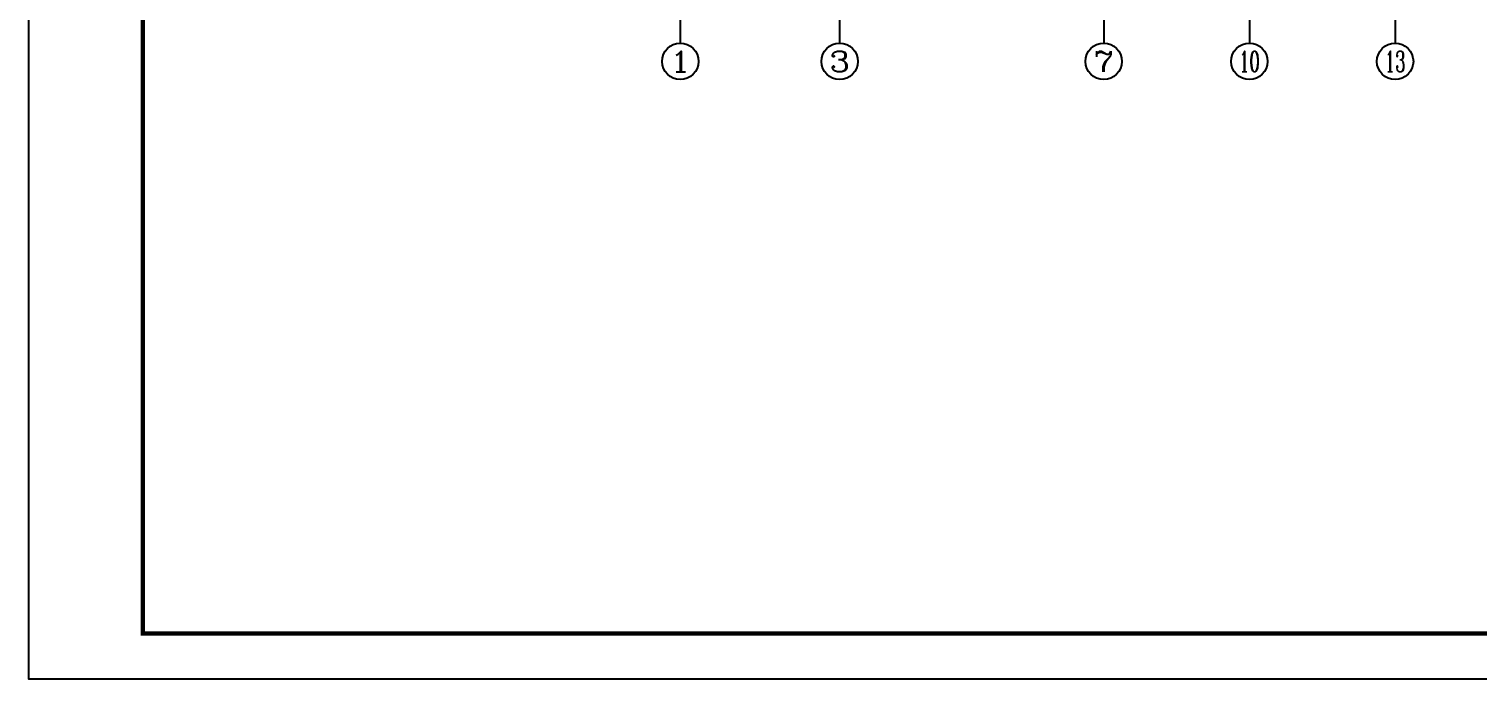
# Model space of a CAD drawing. Extents: x 27938 to 1507990, y 110129 to 923079.
# Drawn here: x 588507 to 620329, y 566159 to 580436 of the extents above; entities that cross this region are included whole.
import ezdxf
from ezdxf.enums import TextEntityAlignment as Align
from ezdxf.xclip import XClip

# ---------------------------------------------------------------- set-up
doc = ezdxf.new("R2010")
doc.units = 0
doc.header["$LTSCALE"] = 1000
doc.header["$MEASUREMENT"] = 0
doc.header["$XCLIPFRAME"] = 0
for name, color, linetype in [('AXIS', 3, 'Continuous'), ('AXIS_TEXT', 7, 'Continuous'), ('DOTE', 1, 'Continuous'), ('图框', 140, 'Continuous')]:
    doc.layers.add(name, color=color, linetype=linetype)
doc.layers.add('yichutu', color=7, linetype='Continuous', true_color=0xffffff, plot=False)
doc.styles.add('_TCH_AXIS', font='COMPLEX', dxfattribs={"bigfont": 'GBCBIG'})
doc.styles.add('COMPLEX', font='COMPLEX')

# ---------------------------------------------------------------- blocks, each defined once
blk = doc.blocks.new('A$C74D73064')
at = {"layer": 'DOTE', "color": 5}
for p, q in [((105680, 54519.3), (105680, 3986.3)), ((111130, 54519.3), (111130, 3986.3)), ((119080, 54519.3), (119080, 3986.3))]:
    blk.add_line(p, q, dxfattribs=at)
blk = doc.blocks.new('TK')
at = {"layer": '图框'}
blk.add_lwpolyline([(465375, 548714), (549475, 548714), (549475, 489314), (465375, 489314)], close=True, dxfattribs=at)
blk.add_lwpolyline([(465375, 548714), (549475, 548714), (549475, 489314), (465375, 489314)], close=True, dxfattribs=at)
at = {"layer": '图框', "const_width": 100}
blk.add_lwpolyline([(548475, 490314), (548475, 547714), (467875, 547714), (467875, 490314)], close=True, dxfattribs=at)
blk = doc.blocks.new('yct-841-594-84100-59399.9999999999-100-1000.0')
at = {"layer": 'yichutu', "color": 7, "true_color": 0xffffff}
blk.add_lwpolyline([(0, 0), (0, 59400), (84100, 59400), (84100, 0)], close=True, dxfattribs=at)
blk = doc.blocks.new('_AXISO')
blk.add_circle((0, 0), 0.5)
at = {"layer": 'AXIS_TEXT', "style": 'COMPLEX', "width": 1.041667}
blk.add_attdef('A', text='', height=0.56, dxfattribs=at).set_placement((-0.25, -0.28), (0.25, -0.28), align=Align.FIT)

msp = doc.modelspace()

# ---------------------------------------------------------------- linework, layer by layer
at = {"layer": 'AXIS', "color": 8}
for p, q in [((602809.4, 584123.7), (602809.4, 580123.7)), ((606309.4, 584123.7), (606309.4, 580123.7)), ((612109.4, 584123.7), (612109.4, 580123.7)), ((615309.4, 584123.7), (615309.4, 580123.7)), ((618509.4, 584123.8), (618509.4, 580123.8))]:
    msp.add_line(p, q, dxfattribs=at)

# ---------------------------------------------------------------- block references
msp.add_blockref('TK', (123131.9, 76845.5))
at = {"color": 8}
ref = msp.add_blockref('A$C74D73064', (496096.4, 574050.2), dxfattribs=at)
XClip(ref).set_block_clipping_path([(104713.0339338902, 10073.5896271096), (158713.0208014316, 29573.5896259328)])
at = {"layer": 'AXIS', "color": 8}
ref = msp.add_blockref('_AXISO', (602809.4, 579723.7), dxfattribs=dict(at, xscale=800, yscale=800, zscale=800))
ref.add_attrib('A', '1', dxfattribs={"layer": 'AXIS_TEXT', "color": 8, "ltscale": 0.5, "height": 452.5, "style": '_TCH_AXIS', "width": 2.333333}).set_placement((602583.1, 579497.5), (603035.7, 579497.5), align=Align.FIT)
ref = msp.add_blockref('_AXISO', (606309.4, 579723.7), dxfattribs=dict(at, xscale=800, yscale=800, zscale=800))
ref.add_attrib('A', '3', dxfattribs={"layer": 'AXIS_TEXT', "color": 8, "ltscale": 0.5, "height": 452.5, "style": '_TCH_AXIS', "width": 1.5}).set_placement((606083.1, 579497.5), (606535.7, 579497.5), align=Align.FIT)
ref = msp.add_blockref('_AXISO', (612109.4, 579723.7), dxfattribs=dict(at, xscale=800, yscale=800, zscale=800))
ref.add_attrib('A', '7', dxfattribs={"layer": 'AXIS_TEXT', "color": 8, "ltscale": 0.5, "height": 452.5, "style": '_TCH_AXIS', "width": 1.5}).set_placement((611883.1, 579497.4), (612335.6, 579497.4), align=Align.FIT)
ref = msp.add_blockref('_AXISO', (615309.4, 579723.7), dxfattribs=dict(at, xscale=800, yscale=800, zscale=800))
ref.add_attrib('A', '10', dxfattribs={"layer": 'AXIS_TEXT', "color": 8, "ltscale": 0.5, "height": 452.55, "style": '_TCH_AXIS', "width": 0.724138}).set_placement((615083.1, 579497.4), (615535.7, 579497.4), align=Align.FIT)
ref = msp.add_blockref('_AXISO', (618509.4, 579723.8), dxfattribs=dict(at, xscale=800, yscale=800, zscale=800))
ref.add_attrib('A', '13', dxfattribs={"layer": 'AXIS_TEXT', "color": 8, "ltscale": 0.5, "height": 452.55, "style": '_TCH_AXIS', "width": 0.724138}).set_placement((618283.1, 579497.6), (618735.7, 579497.6), align=Align.FIT)
at = {"layer": 'yichutu'}
msp.add_blockref('yct-841-594-84100-59399.9999999999-100-1000.0', (588506.9, 566159.2), dxfattribs=at)

doc.saveas('drawing.dxf')
